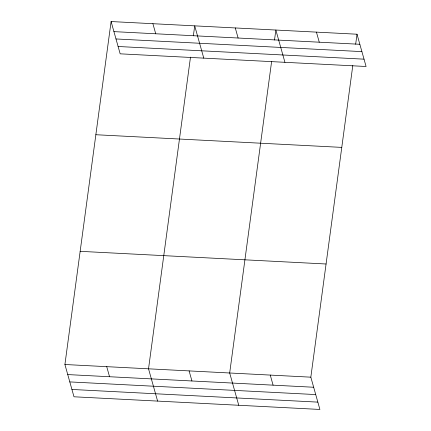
<?xml version="1.0" encoding="UTF-8"?>
<svg xmlns="http://www.w3.org/2000/svg" width="431" height="431" viewBox="0 0 431 431"><rect width="100%" height="100%" fill="white"/><g stroke="black" fill="none" stroke-linecap="round" stroke-linejoin="round"><path stroke-width="0.65" d="M352.8 65.507L310.832 377.173L319.904 409.45L73.987 396.784L64.914 364.507L111.096 21.55L357.013 34.216L366.086 66.493L120.168 53.827L111.096 21.55M190.491 57.145L148.528 368.812L157.601 401.089M193.363 35.843L194.704 25.855L203.777 58.137M271.643 61.326L229.68 372.993L238.752 405.269M274.515 40.024L275.856 30.035L284.929 62.312M355.667 44.204L357.013 34.216M113.924 31.625L359.842 44.291M115.987 38.952L361.9 51.618M118.105 46.5L364.023 59.166M95.854 134.725L341.772 147.391M80.155 251.332L326.073 263.998M64.914 364.507L310.832 377.173M67.748 374.582L313.666 387.248M69.806 381.909L315.724 394.575M71.929 389.457L317.846 402.123M316.435 32.126L319.269 42.2M235.283 27.945L238.111 38.02M270.259 375.083L273.087 385.158M152.897 23.705L155.731 33.78M189.107 370.902L191.935 380.977M106.721 366.657L109.555 376.732"/></g></svg>
